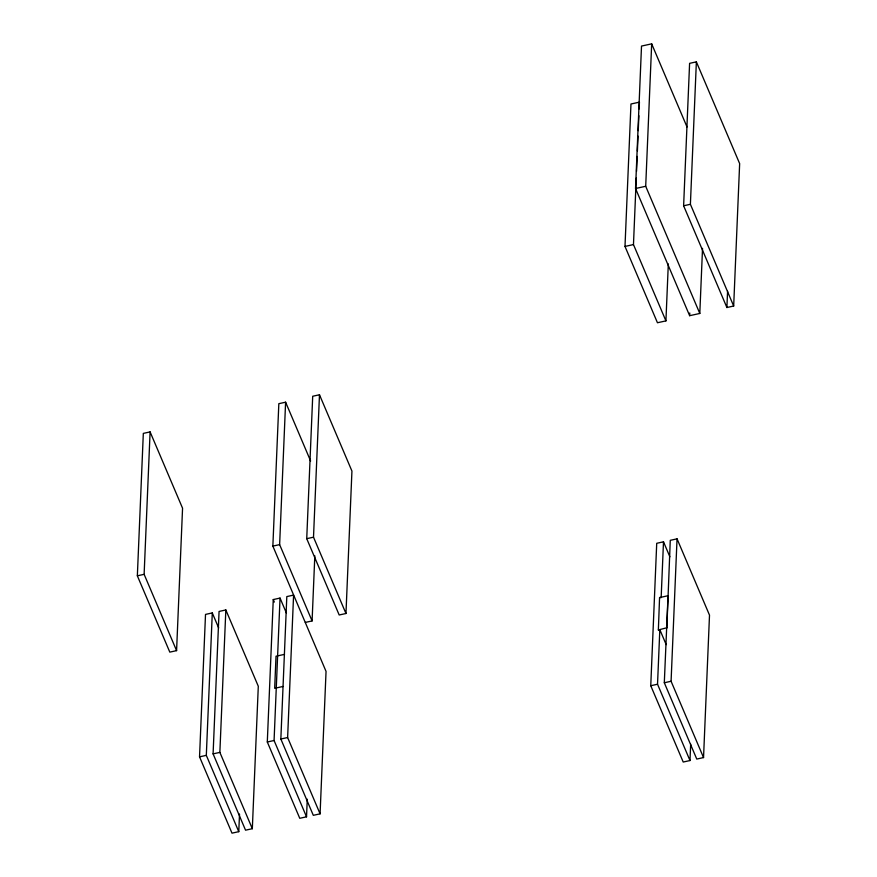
<?xml version="1.0" encoding="UTF-8"?>
<svg xmlns="http://www.w3.org/2000/svg" width="877" height="877" viewBox="0 0 877 877"><rect width="100%" height="100%" fill="white"/><g stroke="black" fill="none" stroke-linecap="round" stroke-linejoin="round"><path stroke-width="1.32" d="M137.349 575.816L143.324 433.391L150.099 431.901L182.559 508.211L176.584 650.635L169.809 652.126L137.349 575.816L144.124 574.325L150.099 431.901M239.52 814.031L238.774 831.67L231.999 833.15L199.539 756.84L205.514 614.415L212.289 612.924L218.669 627.943M238.774 831.67L206.314 755.36L212.289 612.924M213.089 753.869L219.064 611.444L225.838 609.953L258.298 686.263L252.324 828.699L245.549 830.179L213.089 753.869L219.864 752.389L225.838 609.953M320.083 813.845L287.623 737.535L293.587 595.099L286.812 596.59L280.848 739.015L313.308 815.325L320.083 813.845L326.047 671.409L272.857 546.108L278.831 403.683L285.606 402.192L310.611 460.984M307.268 799.177L306.533 816.816L299.759 818.296L267.299 741.986L273.262 599.561L280.037 598.07L286.428 613.089M305.317 622.418L312.091 620.927L279.631 544.617L285.606 402.192M306.533 816.816L274.073 740.506L280.037 598.07M306.731 538.675L312.705 396.251L319.48 394.771L351.94 471.07L345.966 613.505L339.191 614.985L306.731 538.675L313.506 537.195L319.48 394.771M312.091 620.927L314.821 555.821M668.318 263.911L665.928 320.883L657.454 322.747L624.994 246.437L630.969 104.001L639.432 102.149L639.147 108.934M702.532 248.355L699.802 313.462L689.64 315.687L635.54 188.511L641.515 46.075L651.677 43.85L687.02 126.957M665.928 320.883L633.468 244.573L636.253 178.108M636.538 171.333L637.162 156.413M637.393 150.987L638.017 136.067M638.237 130.64L638.873 115.709M699.802 313.462L645.702 186.275L651.677 43.85M690.67 744.167L689.991 760.545L683.216 762.036L650.756 685.726L656.72 543.302L663.494 541.811L669.885 556.818M666.202 644.65L659.822 629.642L658.364 629.96L659.57 597.588L668.044 595.724L664.306 682.755L696.766 759.065L703.54 757.575L709.504 615.15L677.044 538.84L670.269 540.331L666.827 628.107M689.991 760.545L657.531 684.235L659.822 629.642M663.494 541.811L661.159 597.577L659.57 597.588M683.621 205.777L689.596 63.341L696.371 61.861L739.651 163.604L733.676 306.029L726.901 307.52L683.621 205.777L690.396 204.286L696.371 61.861M703.54 757.575L671.08 681.265L677.044 538.84M689.64 315.687L689.75 312.979M726.901 307.52L727.581 291.241M635.54 188.511L645.702 186.275M624.994 246.437L633.468 244.573M272.857 546.108L279.631 544.617M284.488 654.363L276.014 656.226L274.676 688.292L283.139 686.439M666.695 627.8L658.364 629.96M199.539 756.84L206.314 755.36M267.299 741.986L274.073 740.506M280.848 739.015L287.623 737.535M650.756 685.726L657.531 684.235M664.306 682.755L671.08 681.265M690.396 204.286L733.676 306.029M313.506 537.195L345.966 613.505M273.262 599.561L274.326 602.061M144.124 574.325L176.584 650.635M219.864 752.389L252.324 828.699"/></g></svg>
